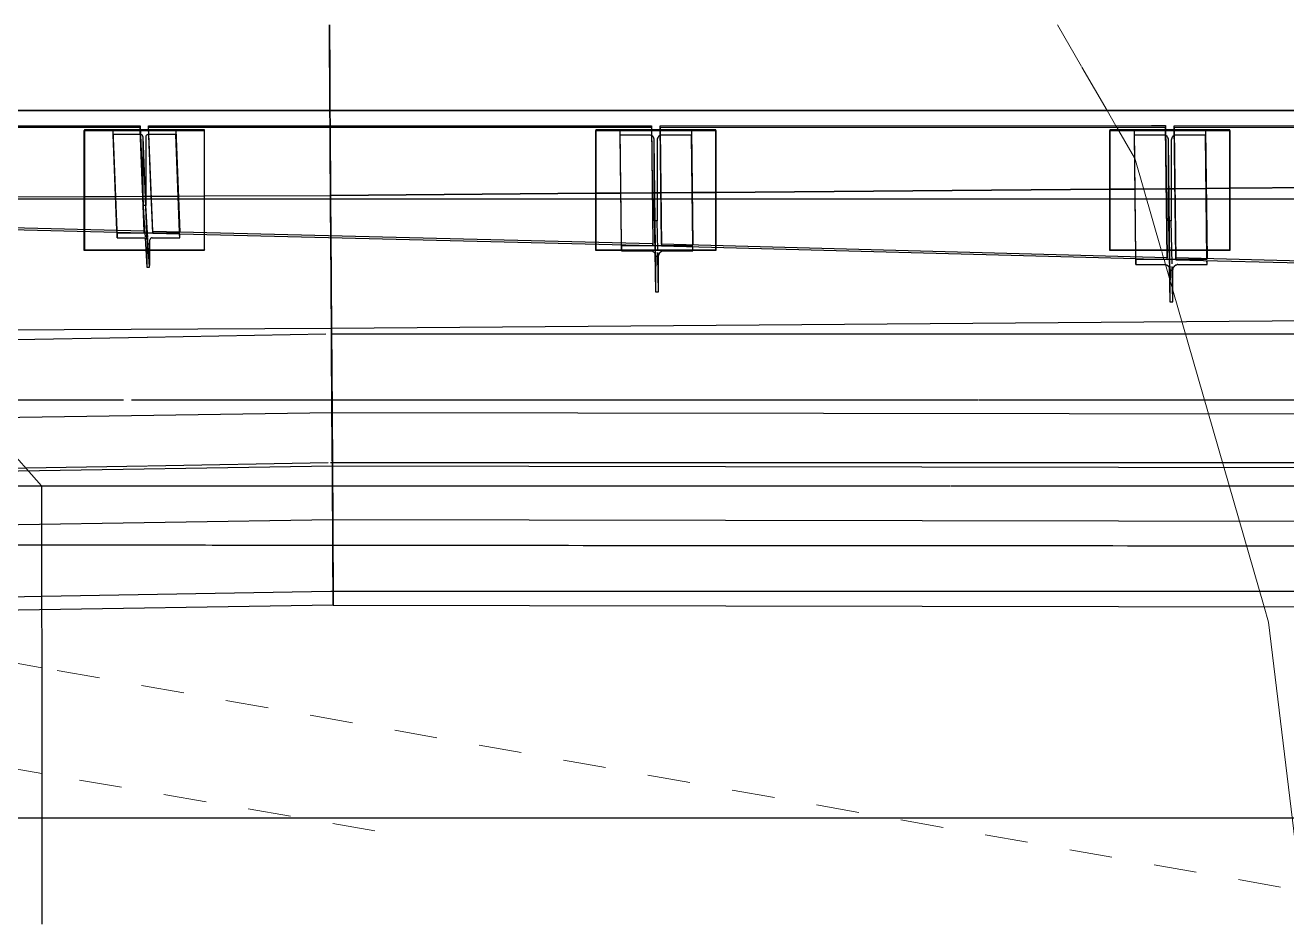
# Model space of a CAD drawing. Header units: metres. Extents: x -1147 to -802, y 5 to 567.
# Drawn here: x -1051.072 to -1048.127, y 542.354 to 544.453 of the extents above; entities that cross this region are included whole.
import ezdxf

# ---------------------------------------------------------------- set-up
doc = ezdxf.new("R2010")
doc.units = ezdxf.units.M
doc.linetypes.add('IMPORT-BDYS-Boundary _3_', pattern=[0.01, 0.009, -0.001])
doc.linetypes.add('IMPORT-FURN-Fence _3_', pattern=[0.005, 0.004167, -0.0008333])
doc.layers.add('A-GENM', color=7, linetype='Continuous', lineweight=35)

# ---------------------------------------------------------------- blocks, each defined once
blk = doc.blocks.new('T2DPAA-T2D-PWA-SU-M2D-000002_dwg-40815123-DRG-2873010 - GENERAL ARRANGEMENT PLAN')
at = {"color": 7, "linetype": 'IMPORT-FURN-Fence _3_', "lineweight": 18, "true_color": 0xf0f0f0}
blk.add_line((-174.5504, 1097.6328), (-174.6991, 1099.2792), dxfattribs=at)
at = {"color": 254, "linetype": 'IMPORT-FURN-Fence _3_', "lineweight": 18, "true_color": 0xeaeaea}
blk.add_line((-174.4794, 1096.8468), (-174.5504, 1097.6328), dxfattribs=at)
at = {"color": 7, "lineweight": 18, "true_color": 0xf0f0f0}
for p, q in [((-172.2533, 1095.7902), (-172.3326, 1095.7109)), ((-172.3341, 1095.7095), (-172.4168, 1095.6267))]:
    blk.add_line(p, q, dxfattribs=at)
at = {"color": 254, "lineweight": 18, "true_color": 0xeaeaea}
for p, q in [((-172.4168, 1095.6267), (-172.4458, 1095.5978)), ((-172.4554, 1095.5882), (-172.5074, 1095.5362)), ((-172.4458, 1095.5978), (-172.4538, 1095.5898)), ((-172.508, 1095.5356), (-172.6986, 1095.4212)), ((-172.7292, 1095.4029), (-172.7584, 1095.3853)), ((-172.7188, 1095.4091), (-172.7292, 1095.4029)), ((-172.7017, 1095.4193), (-172.7183, 1095.4094)), ((-172.7825, 1095.3709), (-173.4415, 1094.9755)), ((-172.762, 1095.3832), (-172.7812, 1095.3716)), ((-173.4415, 1094.9755), (-173.4739, 1094.9561)), ((-173.4739, 1094.9561), (-174.4398, 1094.5697))]:
    blk.add_line(p, q, dxfattribs=at)
blk = doc.blocks.new('T2DPAA-T2D-PWA-SU-M2D-000001_dwg-40815111-DRG-2873010 - GENERAL ARRANGEMENT PLAN')
at = {"color": 7, "linetype": 'IMPORT-BDYS-Boundary _3_', "lineweight": 18, "true_color": 0xf0f0f0}
blk.add_line((-96.1128, 1194.2753), (-96.1732, 1194.987), dxfattribs=at)
at = {"color": 254, "linetype": 'IMPORT-BDYS-Boundary _3_', "lineweight": 18, "true_color": 0xeaeaea}
blk.add_line((-95.78, 1190.3527), (-96.1128, 1194.2753), dxfattribs=at)
blk = doc.blocks.new('T2DPAA-T2D-PWA-SU-M2D-000100_Survey_rvt-1-DRG-2873010 - GENERAL ARRANGEMENT PLAN')
at = {"color": 254, "lineweight": 18, "true_color": 0xe1e1e1, "rotation": 75.11694444444437}
for name, p in [('T2DPAA-T2D-PWA-SU-M2D-000002_dwg-40815123-DRG-2873010 - GENERAL ARRANGEMENT PLAN', (-45.8213, 429.4778)), ('T2DPAA-T2D-PWA-SU-M2D-000001_dwg-40815111-DRG-2873010 - GENERAL ARRANGEMENT PLAN', (27.4325, 329.0961))]:
    blk.add_blockref(name, p, dxfattribs=at)
blk = doc.blocks.new('T2DPAA-T2D-C3S-RW-M2D-100010_dwg-40802999-DRG-2873010 - GENERAL ARRANGEMENT PLAN')
at = {"color": 254, "lineweight": 25, "true_color": 0xe1e1e1}
blk.add_line((44.338, -577.2206), (44.7565, -578.7953), dxfattribs=at)
at = {"color": 254, "lineweight": 25, "true_color": 0xd5d5d5}
for p, q in [((46.1061, -578.2516), (46.1729, -578.5028)), ((45.7867, -578.3366), (45.9034, -578.7452)), ((46.1729, -578.5028), (46.1776, -578.5207)), ((46.1776, -578.5207), (46.1965, -578.5917)), ((45.5356, -578.5496), (45.6134, -578.8223)), ((46.1965, -578.5917), (46.2127, -578.6527)), ((46.2127, -578.6529), (46.2138, -578.6571)), ((46.2142, -578.6585), (46.2178, -578.672)), ((45.2558, -578.6625), (45.441, -579.3112)), ((46.2178, -578.672), (46.234, -578.7328)), ((45.9035, -578.7457), (46.0179, -579.1465)), ((44.7565, -578.7953), (45.0061, -579.7346)), ((46.2495, -578.7913), (46.4842, -579.6743)), ((45.6138, -578.8238), (45.7295, -579.2288)), ((46.0213, -579.1589), (46.2923, -580.1786)), ((45.7309, -579.2341), (46.0024, -580.2556)), ((45.441, -579.3112), (45.5174, -579.5988)), ((45.5174, -579.5988), (45.7124, -580.3327)), ((46.4842, -579.6743), (46.4993, -579.7312)), ((45.0061, -579.7346), (45.752, -582.5414)), ((46.4993, -579.7312), (46.5181, -579.8018)), ((46.5181, -579.8018), (46.5193, -579.8063)), ((46.5196, -579.8074), (46.5232, -579.8211)), ((46.5232, -579.8211), (46.542, -579.8917)), ((46.542, -579.8917), (46.5561, -579.9449)), ((46.5561, -579.9449), (46.7924, -580.834)), ((46.2923, -580.1786), (46.8876, -582.4183)), ((46.0024, -580.2556), (46.5653, -582.3738)), ((45.7124, -580.3327), (46.2633, -582.4052)), ((46.7924, -580.834), (46.8075, -580.891)), ((46.8075, -580.891), (46.8263, -580.9616)), ((46.8263, -580.9616), (46.8275, -580.9661)), ((46.8278, -580.9673), (46.8314, -580.9809)), ((46.8314, -580.9809), (46.8502, -581.0514)), ((46.8502, -581.0514), (46.8643, -581.1046)), ((46.8643, -581.1046), (47.1006, -581.9937))]:
    blk.add_line(p, q, dxfattribs=at)
at = {"color": 254, "lineweight": 25, "true_color": 0xe1e1e1, "flags": 128}
for points in [[(45.0942, -577.0196), (45.3329, -577.8395), (45.5356, -578.5496)], [(44.8043, -577.0967), (45.0448, -577.9234), (45.2558, -578.6625)]]:
    blk.add_lwpolyline(points, dxfattribs=at)
at = {"color": 254, "lineweight": 25, "true_color": 0xd5d5d5, "flags": 128}
blk.add_lwpolyline([(46.234, -578.7328), (46.248, -578.7856), (46.2495, -578.7913)], dxfattribs=at)
blk = doc.blocks.new('T2DPAA-T2D-PWC-RW-M2D-100010_RoadDesign_rvt-1-DRG-2873010 - GENERAL ARRANGEMENT PLAN')
at = {"color": 254, "lineweight": 18, "true_color": 0xe3e3e3, "rotation": 75.11694444444437}
blk.add_blockref('T2DPAA-T2D-C3S-RW-M2D-100010_dwg-40802999-DRG-2873010 - GENERAL ARRANGEMENT PLAN', (-1722.337, 648.0105), dxfattribs=at)
blk = doc.blocks.new('PLATE ph - PLATE ph-V24-DRG-2873010 - GENERAL ARRANGEMENT PLAN')
at = {"layer": 'A-GENM', "color": 253, "lineweight": 25, "true_color": 0xa3a3a3}
for p, q in [((-1148.9703, 544.2084), (-1148.9704, 544.2069)), ((-1148.9704, 543.927), (-1148.9704, 544.2069)), ((-1148.8403, 544.2084), (-1148.9703, 544.2084)), ((-1148.9703, 544.2084), (-1148.9703, 543.9285)), ((-1148.9703, 544.2069), (-1148.9133, 544.2069)), ((-1148.9133, 544.2069), (-1148.8403, 544.2069)), ((-1148.8202, 544.2084), (-1148.8403, 544.2084)), ((-1148.8403, 544.2069), (-1148.8202, 544.2069)), ((-1148.6903, 544.2084), (-1148.8202, 544.2084)), ((-1148.8202, 544.2069), (-1148.7473, 544.2069)), ((-1148.7473, 544.2069), (-1148.6904, 544.2069)), ((-1148.6904, 544.2069), (-1148.6903, 544.2084)), ((-1148.6904, 544.2069), (-1148.6904, 543.9285)), ((-1148.6903, 543.9285), (-1148.6903, 544.2084)), ((-1148.9704, 543.927), (-1148.9703, 543.9285)), ((-1148.9099, 543.927), (-1148.9704, 543.927)), ((-1148.9703, 543.9285), (-1148.9099, 543.9285)), ((-1148.9099, 543.9285), (-1148.8369, 543.9285)), ((-1148.8369, 543.927), (-1148.9099, 543.927)), ((-1148.8369, 543.9285), (-1148.8337, 543.9285)), ((-1148.8324, 543.927), (-1148.8369, 543.927)), ((-1148.8306, 543.9285), (-1148.8169, 543.9285)), ((-1148.8168, 543.927), (-1148.8306, 543.927)), ((-1148.8169, 543.9285), (-1148.7439, 543.9285)), ((-1148.7439, 543.927), (-1148.8168, 543.927)), ((-1148.7439, 543.9285), (-1148.6903, 543.9285)), ((-1148.6904, 543.927), (-1148.7439, 543.927)), ((-1148.6903, 543.9285), (-1148.6904, 543.927))]:
    blk.add_line(p, q, dxfattribs=at)
blk = doc.blocks.new('SCR_NE_2 - SCR_NE_2-66993712-DRG-2873010 - GENERAL ARRANGEMENT PLAN')
at = {"layer": 'A-GENM', "color": 253, "lineweight": 25, "true_color": 0xa3a3a3}
for p, q in [((-1.09, 0.0039), (0.09, 0.004)), ((-1.0862, -0.3047), (-1.09, 0.0039)), ((-1.09, -0.0001), (-1.09, 0.0039)), ((0.09, 0), (-1.0899, -0.0001)), ((0.09, 0.004), (0.0936, -0.2893)), ((0.09, 0.004), (0.09, 0)), ((0.09, 0), (0.0941, -0.3335)), ((-1.09, -0.0001), (-1.0899, -0.0059)), ((-1.0899, -0.0059), (-1.0862, -0.3084)), ((0.0936, -0.2893), (0.0941, -0.3335)), ((-1.0862, -0.3087), (-1.0862, -0.3047)), ((-0.2047, -0.3262), (-1.0862, -0.3047)), ((-1.0862, -0.3087), (0.0211, -0.3357)), ((0.0941, -0.3335), (-0.2047, -0.3262)), ((0.0211, -0.3357), (0.0941, -0.3375)), ((0.0941, -0.3375), (0.0941, -0.3335)), ((0.0941, -0.3335), (0.0941, -0.3375))]:
    blk.add_line(p, q, dxfattribs=at)
blk = doc.blocks.new('SCR_NE_3 - SCR_NE_3-66993713-DRG-2873010 - GENERAL ARRANGEMENT PLAN')
at = {"layer": 'A-GENM', "color": 253, "lineweight": 25, "true_color": 0xa3a3a3}
for p, q in [((-1.09, 0.0039), (0.0575, 0.004)), ((-1.0867, -0.2724), (-1.09, 0.0039)), ((-1.09, -0.0001), (-1.09, 0.0039)), ((0.09, 0), (-1.0899, -0.0001)), ((0.0575, 0.004), (0.09, 0.004)), ((0.09, 0.004), (0.09, 0)), ((0.09, 0.004), (0.0938, -0.3041)), ((0.0937, -0.3041), (0.09, 0)), ((-1.09, -0.0001), (-1.0899, -0.0059)), ((-1.0899, -0.0059), (-1.0867, -0.2761)), ((0.0938, -0.3041), (-1.0867, -0.2724)), ((-1.0867, -0.2724), (-1.0867, -0.2764)), ((-1.0867, -0.2764), (0.0207, -0.3061)), ((0.0207, -0.3061), (0.0575, -0.3071)), ((0.0575, -0.3071), (0.0938, -0.3081)), ((0.0938, -0.3081), (0.0937, -0.3041)), ((0.0938, -0.3081), (0.0938, -0.3041))]:
    blk.add_line(p, q, dxfattribs=at)
blk = doc.blocks.new('SCR_NE_4 - SCR_NE_4-66993714-DRG-2873010 - GENERAL ARRANGEMENT PLAN')
at = {"layer": 'A-GENM', "color": 253, "lineweight": 25, "true_color": 0xa3a3a3}
for p, q in [((-1.0838, 0.0043), (0.09, 0.004)), ((-1.0739, -0.2427), (-1.0838, 0.0043)), ((-1.0838, 0.0003), (-1.0838, 0.0043)), ((-1.0775, -0.1567), (-1.0838, 0.0003)), ((0.09, 0), (-1.0836, 0.0003)), ((0.09, 0.004), (0.09, 0)), ((0.09, 0.004), (0.0933, -0.2718)), ((0.09, 0), (0.0933, -0.2718)), ((-1.0739, -0.2464), (-1.0775, -0.1567)), ((0.0933, -0.2718), (-1.0739, -0.2427)), ((-1.0739, -0.2427), (-1.0739, -0.2467)), ((-1.0739, -0.2467), (0.0933, -0.2758)), ((0.0933, -0.2758), (0.0933, -0.2718)), ((0.0933, -0.2718), (0.0933, -0.2758))]:
    blk.add_line(p, q, dxfattribs=at)
blk = doc.blocks.new('SCR_NE_5 - SCR_NE_5-66993715-DRG-2873010 - GENERAL ARRANGEMENT PLAN')
at = {"layer": 'A-GENM', "color": 253, "lineweight": 25, "true_color": 0xa3a3a3}
for p, q in [((-1.09, 0.0038), (0.09, 0.0039)), ((-1.09, 0.0038), (-1.0814, -0.2109)), ((-1.09, -0.0002), (-1.09, 0.0038)), ((0.09, 0.0039), (0.0999, -0.2425)), ((0.09, 0), (0.09, 0.0039)), ((-1.0858, -0.1043), (-1.09, -0.0002)), ((0.09, 0), (-1.0899, -0.0002)), ((0.0903, -0.0059), (0.09, 0)), ((0.0997, -0.2425), (0.0903, -0.0059)), ((-1.0814, -0.2146), (-1.0858, -0.1043)), ((0.0999, -0.2425), (-1.0814, -0.2109)), ((-1.0814, -0.2109), (-1.0814, -0.2148)), ((-1.0814, -0.2148), (0.0368, -0.2447)), ((0.0368, -0.2447), (0.0999, -0.2464)), ((0.0999, -0.2464), (0.0997, -0.2425)), ((0.0999, -0.2425), (0.0999, -0.2464))]:
    blk.add_line(p, q, dxfattribs=at)
blk = doc.blocks.new('PLATE ph - PLATE ph-V25-DRG-2873010 - GENERAL ARRANGEMENT PLAN')
at = {"layer": 'A-GENM', "color": 253, "lineweight": 25, "true_color": 0xa3a3a3}
for p, q in [((-1150.1703, 544.2084), (-1150.1704, 544.2069)), ((-1150.1704, 543.9457), (-1150.1704, 544.2069)), ((-1150.0403, 544.2084), (-1150.1703, 544.2084)), ((-1150.1703, 544.2084), (-1150.1703, 543.9457)), ((-1150.1703, 544.2069), (-1150.1133, 544.2069)), ((-1150.1133, 544.2069), (-1150.0403, 544.2069)), ((-1150.0203, 544.2084), (-1150.0403, 544.2084)), ((-1150.0403, 544.2069), (-1150.0202, 544.2069)), ((-1149.8903, 544.2084), (-1150.0203, 544.2084)), ((-1150.0202, 544.2069), (-1149.9473, 544.2069)), ((-1149.9473, 544.2069), (-1149.8904, 544.2069)), ((-1149.8904, 544.2069), (-1149.8903, 544.2084)), ((-1149.8904, 544.2069), (-1149.8904, 543.9345)), ((-1149.8903, 543.9345), (-1149.8903, 544.2084)), ((-1150.1704, 543.9417), (-1150.1704, 543.9457)), ((-1150.1703, 543.9457), (-1150.1703, 543.9417)), ((-1150.1704, 543.927), (-1150.1704, 543.9417)), ((-1150.1704, 543.927), (-1150.1703, 543.9285)), ((-1150.1101, 543.927), (-1150.1704, 543.927)), ((-1150.1703, 543.9417), (-1150.1703, 543.9285)), ((-1150.1703, 543.9285), (-1150.1101, 543.9285)), ((-1150.1101, 543.9285), (-1150.0337, 543.9285)), ((-1150.0324, 543.927), (-1150.1101, 543.927)), ((-1150.0101, 543.927), (-1150.0306, 543.927)), ((-1150.0292, 543.9285), (-1150.0013, 543.9285)), ((-1149.9441, 543.927), (-1150.0097, 543.927)), ((-1150.0009, 543.9285), (-1149.9441, 543.9285)), ((-1149.9441, 543.9285), (-1149.8903, 543.9285)), ((-1149.8904, 543.927), (-1149.9441, 543.927)), ((-1149.8904, 543.9345), (-1149.8904, 543.9285)), ((-1149.8903, 543.9285), (-1149.8904, 543.927)), ((-1149.8903, 543.9285), (-1149.8903, 543.9345))]:
    blk.add_line(p, q, dxfattribs=at)
blk = doc.blocks.new('PLATE ph - PLATE ph-V26-DRG-2873010 - GENERAL ARRANGEMENT PLAN')
at = {"layer": 'A-GENM', "color": 253, "lineweight": 25, "true_color": 0xa3a3a3}
for p, q in [((-1151.3639, 544.2084), (-1151.3642, 544.2069)), ((-1151.3642, 543.9755), (-1151.3642, 544.2069)), ((-1151.2337, 544.2084), (-1151.3639, 544.2084)), ((-1151.3639, 544.2084), (-1151.3639, 543.9755)), ((-1151.3639, 544.2069), (-1151.2968, 544.2069)), ((-1151.2968, 544.2069), (-1151.2336, 544.2069)), ((-1151.2138, 544.2084), (-1151.2337, 544.2084)), ((-1151.2336, 544.2069), (-1151.2137, 544.2069)), ((-1151.0839, 544.2084), (-1151.2138, 544.2084)), ((-1151.2137, 544.2069), (-1151.1508, 544.2069)), ((-1151.1508, 544.2069), (-1151.0842, 544.2069)), ((-1151.0842, 544.2069), (-1151.0839, 544.2084)), ((-1151.0842, 544.2069), (-1151.0842, 543.9643)), ((-1151.0839, 543.9643), (-1151.0839, 544.2084)), ((-1151.3642, 543.9716), (-1151.3642, 543.9755)), ((-1151.3639, 543.9755), (-1151.3639, 543.9716)), ((-1151.3642, 543.927), (-1151.3642, 543.9716)), ((-1151.3639, 543.9716), (-1151.3639, 543.9285)), ((-1151.0842, 543.9643), (-1151.0842, 543.9285)), ((-1151.0839, 543.9285), (-1151.0839, 543.9643)), ((-1151.3642, 543.927), (-1151.3639, 543.9285)), ((-1151.2205, 543.927), (-1151.3642, 543.927)), ((-1151.3639, 543.9285), (-1151.2206, 543.9285)), ((-1151.2158, 543.9285), (-1151.2113, 543.9285)), ((-1151.2113, 543.927), (-1151.2156, 543.927)), ((-1151.2113, 543.9285), (-1151.0839, 543.9285)), ((-1151.0842, 543.927), (-1151.2113, 543.927)), ((-1151.0839, 543.9285), (-1151.0842, 543.927))]:
    blk.add_line(p, q, dxfattribs=at)
blk = doc.blocks.new('POST_2060_1B_310UB - 1B-68560611-DRG-2873010 - GENERAL ARRANGEMENT PLAN')
at = {"layer": 'A-GENM', "color": 253, "lineweight": 25, "true_color": 0xa3a3a3}
for p, q in [((-1148.9133, 544.1964), (-1148.9133, 544.2084)), ((-1148.9133, 544.2084), (-1148.8403, 544.2084)), ((-1148.9097, 543.9121), (-1148.9133, 544.2084)), ((-1148.9099, 543.9121), (-1148.9133, 544.1964)), ((-1148.8451, 544.1964), (-1148.9132, 544.1964)), ((-1148.8428, 544.1962), (-1148.8451, 544.1964)), ((-1148.8407, 544.1955), (-1148.8428, 544.1962)), ((-1148.8403, 544.2084), (-1148.8202, 544.2084)), ((-1148.837, 544.193), (-1148.8401, 544.1951)), ((-1148.8302, 543.8999), (-1148.8337, 544.185)), ((-1148.8337, 543.9965), (-1148.8337, 544.1848)), ((-1148.827, 544.1848), (-1148.827, 543.9965)), ((-1148.8201, 544.1954), (-1148.8237, 544.193)), ((-1148.8202, 544.2084), (-1148.7473, 544.2084)), ((-1148.8178, 544.1962), (-1148.82, 544.1955)), ((-1148.8156, 544.1964), (-1148.8178, 544.1962)), ((-1148.7473, 544.1964), (-1148.8156, 544.1964)), ((-1148.7473, 544.2084), (-1148.7473, 544.1964)), ((-1148.7473, 544.2084), (-1148.7437, 543.9078)), ((-1148.7438, 543.9078), (-1148.7473, 544.1964)), ((-1148.8337, 543.9965), (-1148.8319, 543.8965)), ((-1148.827, 543.9965), (-1148.832, 543.9965)), ((-1148.8252, 543.8957), (-1148.827, 543.9965)), ((-1148.9098, 543.9081), (-1148.9099, 543.9121)), ((-1148.9097, 543.8942), (-1148.9098, 543.9081)), ((-1148.9097, 543.9081), (-1148.9097, 543.9121)), ((-1148.8166, 543.9059), (-1148.9097, 543.9059)), ((-1148.9097, 543.9059), (-1148.9097, 543.8942)), ((-1148.9097, 543.8942), (-1148.8414, 543.8942)), ((-1148.8414, 543.8942), (-1148.8392, 543.894)), ((-1148.8392, 543.894), (-1148.8371, 543.8934)), ((-1148.8371, 543.8934), (-1148.8334, 543.8909)), ((-1148.8318, 543.8912), (-1148.8302, 543.8072)), ((-1148.83, 543.8831), (-1148.8302, 543.8999)), ((-1148.8249, 543.8812), (-1148.825, 543.8897)), ((-1148.82, 543.8909), (-1148.8163, 543.8934)), ((-1148.7437, 543.9059), (-1148.8166, 543.9059)), ((-1148.8163, 543.8934), (-1148.8142, 543.894)), ((-1148.8142, 543.894), (-1148.8131, 543.8942)), ((-1148.8119, 543.8942), (-1148.7437, 543.8942)), ((-1148.7437, 543.8942), (-1148.7438, 543.9039)), ((-1148.7437, 543.8942), (-1148.7437, 543.9039)), ((-1148.83, 543.8812), (-1148.8302, 543.833)), ((-1148.83, 543.883), (-1148.83, 543.8812)), ((-1148.83, 543.8812), (-1148.8233, 543.8812)), ((-1148.8235, 543.8072), (-1148.8249, 543.8812)), ((-1148.8235, 543.833), (-1148.8233, 543.8812)), ((-1148.8233, 543.8812), (-1148.8233, 543.883)), ((-1148.8302, 543.833), (-1148.8302, 543.8072)), ((-1148.8235, 543.8072), (-1148.8235, 543.833)), ((-1148.8302, 543.8072), (-1148.8235, 543.8072))]:
    blk.add_line(p, q, dxfattribs=at)
for centre, start_param, end_param in [((-1148.8414, 543.883), 6.271174, 7.056595), ((-1148.8119, 543.883), 2.344183, 3.129604), ((-1148.8119, 543.883), 1.608839, 1.658881), ((-1148.8119, 543.883), 1.558796, 1.608839)]:
    blk.add_ellipse(centre, major_axis=(0.0114, 0.0001), ratio=0.989161, start_param=start_param, end_param=end_param, dxfattribs=at)
for points in [[(-1148.8337, 544.1848), (-1148.8337, 544.1864), (-1148.8343, 544.1893), (-1148.8359, 544.1919), (-1148.837, 544.193)], [(-1148.8237, 544.193), (-1148.8247, 544.1919), (-1148.8264, 544.1893), (-1148.827, 544.1864), (-1148.827, 544.1848)]]:
    blk.add_open_spline(points, degree=3, dxfattribs=at)
blk = doc.blocks.new('POST_1840_1B_310UB - 1B-68560612-DRG-2873010 - GENERAL ARRANGEMENT PLAN')
at = {"layer": 'A-GENM', "color": 253, "lineweight": 25, "true_color": 0xa3a3a3}
for p, q in [((-1150.1133, 544.1964), (-1150.1133, 544.2084)), ((-1150.1133, 544.2084), (-1150.0403, 544.2084)), ((-1150.1101, 543.9442), (-1150.1133, 544.2084)), ((-1150.1103, 543.9442), (-1150.1133, 544.1964)), ((-1150.0451, 544.1964), (-1150.1132, 544.1964)), ((-1150.0428, 544.1962), (-1150.0451, 544.1964)), ((-1150.0407, 544.1955), (-1150.0428, 544.1962)), ((-1150.0403, 544.2084), (-1150.0203, 544.2084)), ((-1150.037, 544.193), (-1150.0401, 544.1951)), ((-1150.0306, 543.9322), (-1150.0337, 544.185)), ((-1150.0337, 543.9965), (-1150.0337, 544.1848)), ((-1150.027, 544.1848), (-1150.027, 543.9965)), ((-1150.0201, 544.1954), (-1150.0237, 544.193)), ((-1150.0203, 544.2084), (-1149.9473, 544.2084)), ((-1150.0178, 544.1962), (-1150.02, 544.1955)), ((-1150.0156, 544.1964), (-1150.0178, 544.1962)), ((-1149.9473, 544.1964), (-1150.0156, 544.1964)), ((-1149.9473, 544.2084), (-1149.9473, 544.1964)), ((-1149.9473, 544.2084), (-1149.9441, 543.9399)), ((-1149.9442, 543.9399), (-1149.9473, 544.1964)), ((-1150.0337, 543.9965), (-1150.0324, 543.9265)), ((-1150.027, 543.9965), (-1150.0321, 543.9965)), ((-1150.0257, 543.9281), (-1150.027, 543.9965)), ((-1150.1102, 543.9403), (-1150.1103, 543.9442)), ((-1150.1101, 543.9265), (-1150.1102, 543.9403)), ((-1150.1101, 543.9402), (-1150.1101, 543.9442)), ((-1150.0171, 543.9382), (-1150.1101, 543.9382)), ((-1150.1101, 543.9382), (-1150.1101, 543.9265)), ((-1150.1101, 543.9265), (-1150.0418, 543.9265)), ((-1150.0418, 543.9265), (-1150.0396, 543.9263)), ((-1150.0396, 543.9263), (-1150.0374, 543.9257)), ((-1150.0374, 543.9257), (-1150.0337, 543.9232)), ((-1150.0324, 543.9234), (-1150.0307, 543.8303)), ((-1150.0304, 543.9154), (-1150.0306, 543.9322)), ((-1150.0304, 543.9153), (-1150.0304, 543.9135)), ((-1150.0255, 543.9135), (-1150.0256, 543.9221)), ((-1150.0237, 543.9135), (-1150.0237, 543.9153)), ((-1150.0204, 543.9232), (-1150.0167, 543.9257)), ((-1149.9441, 543.9382), (-1150.0171, 543.9382)), ((-1150.0167, 543.9257), (-1150.0146, 543.9263)), ((-1150.0146, 543.9263), (-1150.0134, 543.9265)), ((-1150.0123, 543.9265), (-1149.9441, 543.9265)), ((-1149.9441, 543.9265), (-1149.9442, 543.936)), ((-1149.9441, 543.9265), (-1149.9441, 543.936)), ((-1150.0304, 543.9135), (-1150.0306, 543.8653)), ((-1150.0304, 543.9135), (-1150.0237, 543.9135)), ((-1150.024, 543.8303), (-1150.0255, 543.9135)), ((-1150.0239, 543.8653), (-1150.0237, 543.9135)), ((-1150.0306, 543.8653), (-1150.0307, 543.8303)), ((-1150.024, 543.8303), (-1150.0239, 543.8653)), ((-1150.0307, 543.8303), (-1150.024, 543.8303))]:
    blk.add_line(p, q, dxfattribs=at)
for centre, start_param, end_param in [((-1150.0418, 543.9153), 6.271174, 7.056595), ((-1150.0123, 543.9153), 2.344183, 3.129604), ((-1150.0123, 543.9153), 1.608839, 1.658881), ((-1150.0123, 543.9153), 1.558796, 1.608839)]:
    blk.add_ellipse(centre, major_axis=(0.0114, 0.0001), ratio=0.989161, start_param=start_param, end_param=end_param, dxfattribs=at)
for points in [[(-1150.0337, 544.1848), (-1150.0337, 544.1864), (-1150.0343, 544.1893), (-1150.0359, 544.1919), (-1150.037, 544.193)], [(-1150.0237, 544.193), (-1150.0247, 544.1919), (-1150.0264, 544.1893), (-1150.027, 544.1864), (-1150.027, 544.1848)]]:
    blk.add_open_spline(points, degree=3, dxfattribs=at)
blk = doc.blocks.new('POST_1640_1A_250UB - 1A-68560613-DRG-2873010 - GENERAL ARRANGEMENT PLAN')
at = {"layer": 'A-GENM', "color": 253, "lineweight": 25, "true_color": 0xa3a3a3}
for p, q in [((-1151.2969, 544.1973), (-1151.2969, 544.2084)), ((-1151.2969, 544.2084), (-1151.2337, 544.2084)), ((-1151.2875, 543.9735), (-1151.2969, 544.2084)), ((-1151.288, 543.9735), (-1151.2969, 544.1973)), ((-1151.2333, 544.1973), (-1151.2965, 544.1973)), ((-1151.2337, 544.2084), (-1151.2138, 544.2084)), ((-1151.2302, 544.1969), (-1151.2321, 544.1973)), ((-1151.2286, 544.1958), (-1151.2302, 544.1969)), ((-1151.2181, 543.9676), (-1151.2271, 544.1924)), ((-1151.2271, 544.0423), (-1151.2271, 544.1922)), ((-1151.2207, 544.1922), (-1151.2207, 544.0324)), ((-1151.2176, 544.1969), (-1151.2193, 544.1958)), ((-1151.2167, 544.1972), (-1151.2176, 544.1969)), ((-1151.2157, 544.1973), (-1151.2167, 544.1972)), ((-1151.2133, 544.1973), (-1151.2157, 544.1973)), ((-1151.2138, 544.2084), (-1151.1509, 544.2084)), ((-1151.1509, 544.1973), (-1151.2133, 544.1973)), ((-1151.1509, 544.2084), (-1151.1509, 544.1973)), ((-1151.1509, 544.2084), (-1151.1414, 543.9697)), ((-1151.1418, 543.9697), (-1151.1509, 544.1973)), ((-1151.2271, 544.0324), (-1151.2271, 544.0423)), ((-1151.2271, 544.0324), (-1151.226, 544.0154)), ((-1151.2224, 544.0324), (-1151.2267, 544.0324)), ((-1151.226, 544.0154), (-1151.223, 543.9676)), ((-1151.2166, 543.9676), (-1151.2207, 544.0324)), ((-1151.2878, 543.9695), (-1151.288, 543.9735)), ((-1151.2873, 543.9568), (-1151.2878, 543.9695)), ((-1151.2874, 543.9695), (-1151.2875, 543.9735)), ((-1151.2043, 543.9676), (-1151.2873, 543.9676)), ((-1151.2873, 543.9676), (-1151.2873, 543.9568)), ((-1151.2873, 543.9568), (-1151.2225, 543.9568)), ((-1151.223, 543.9676), (-1151.2225, 543.9589)), ((-1151.2225, 543.9568), (-1151.2206, 543.9564)), ((-1151.2224, 543.9568), (-1151.2181, 543.8885)), ((-1151.2206, 543.9564), (-1151.219, 543.9553)), ((-1151.218, 543.9633), (-1151.2181, 543.9676)), ((-1151.2175, 543.952), (-1151.218, 543.9633)), ((-1151.2175, 543.9518), (-1151.2175, 543.9428)), ((-1151.216, 543.9581), (-1151.2166, 543.9676)), ((-1151.2156, 543.9518), (-1151.216, 543.9568)), ((-1151.2117, 543.8885), (-1151.2156, 543.9518)), ((-1151.2111, 543.9428), (-1151.2111, 543.9518)), ((-1151.2097, 543.9553), (-1151.208, 543.9564)), ((-1151.208, 543.9564), (-1151.2071, 543.9567)), ((-1151.2061, 543.9568), (-1151.1413, 543.9568)), ((-1151.1413, 543.9676), (-1151.2043, 543.9676)), ((-1151.1413, 543.9568), (-1151.1417, 543.9658)), ((-1151.1413, 543.9568), (-1151.1413, 543.9657)), ((-1151.2175, 543.9428), (-1151.218, 543.8946)), ((-1151.2175, 543.9428), (-1151.2111, 543.9428)), ((-1151.2116, 543.8946), (-1151.2111, 543.9428)), ((-1151.218, 543.8946), (-1151.2181, 543.8885)), ((-1151.2181, 543.8885), (-1151.2117, 543.8885)), ((-1151.2117, 543.8885), (-1151.2116, 543.8946))]:
    blk.add_line(p, q, dxfattribs=at)
for centre, start_param, end_param in [((-1151.2225, 543.9518), 6.243056, 7.028477), ((-1151.2061, 543.9518), 2.316065, 3.101487), ((-1151.2061, 543.9518), 1.630764, 1.730849), ((-1151.2061, 543.9518), 1.530679, 1.630764)]:
    blk.add_ellipse(centre, major_axis=(0.005, 0.0002), ratio=0.989145, start_param=start_param, end_param=end_param, dxfattribs=at)
for points in [[(-1151.2271, 544.1922), (-1151.2271, 544.1929), (-1151.2274, 544.1942), (-1151.2281, 544.1953), (-1151.2286, 544.1958)], [(-1151.2193, 544.1958), (-1151.2197, 544.1953), (-1151.2204, 544.1942), (-1151.2207, 544.1929), (-1151.2207, 544.1922)]]:
    blk.add_open_spline(points, degree=3, dxfattribs=at)
blk = doc.blocks.new('Top of Pavement - RL A - Top of Pavement - RL A-68818558-DRG-2873010 - GENERAL ARRANGEMENT PLAN')
at = {"layer": 'A-GENM', "color": 9, "lineweight": 25, "true_color": 0xbebebe}
for points, knots in [([(129.6411, 52.2662), (129.6226, 52.336), (129.5681, 52.5412), (129.5135, 52.7464), (129.4775, 52.8819)], [-0.313626017, -0.313626017, -0.313626017, -0.313626017, -0.312138728, -0.309248555, -0.309248555, -0.309248555, -0.309248555]), ([(129.8016, 51.6625), (129.7656, 51.798), (129.7137, 51.9931), (129.6618, 52.1883), (129.646, 52.2479)], [-0.317919075, -0.317919075, -0.317919075, -0.317919075, -0.315028902, -0.313756381, -0.313756381, -0.313756381, -0.313756381]), ([(130.1536, 50.3378), (130.1443, 50.3729), (130.099, 50.5435), (130.0176, 50.8496), (129.9096, 51.256), (129.8376, 51.527), (129.8016, 51.6625)], [-0.327338164, -0.327338164, -0.327338164, -0.327338164, -0.326589595, -0.323699422, -0.320809249, -0.317919075, -0.317919075, -0.317919075, -0.317919075]), ([(129.8236, 50.8013), (129.8596, 50.6659), (129.8996, 50.5154), (129.9396, 50.3649), (129.9436, 50.3499)], [0.323699422, 0.323699422, 0.323699422, 0.323699422, 0.326589595, 0.326909818, 0.326909818, 0.326909818, 0.326909818]), ([(130.3417, 49.6302), (130.3057, 49.7656), (130.2443, 49.9966), (130.1829, 50.2275), (130.1576, 50.3229)], [-0.332369942, -0.332369942, -0.332369942, -0.332369942, -0.329479769, -0.327444289, -0.327444289, -0.327444289, -0.327444289])]:
    blk.add_open_spline(points, degree=3, knots=knots, dxfattribs=at)
for points in [[(129.2836, 52.8335), (129.3196, 52.698), (129.3916, 52.4271), (129.4996, 52.0207), (129.6076, 51.6142), (129.7156, 51.2078), (129.7876, 50.9368), (129.8236, 50.8013)], [(129.9439, 50.3488), (129.9758, 50.2287), (130.0077, 50.1086), (130.0397, 49.9884)], [(130.1567, 50.326), (130.1558, 50.3294), (130.1549, 50.3328), (130.154, 50.3362)], [(130.0397, 49.9884), (130.0757, 49.853), (130.1117, 49.7175), (130.1477, 49.582)]]:
    blk.add_open_spline(points, degree=3, dxfattribs=at)
at = {"layer": 'A-GENM', "color": 253, "lineweight": 25, "true_color": 0xa3a3a3}
blk.add_open_spline([(130.1576, 50.3229), (130.1573, 50.3239), (130.157, 50.325), (130.1567, 50.326)], degree=3, dxfattribs=at)
blk = doc.blocks.new('T2DPAA-T2D-C3S-RS-M3D-100334_rvt-1-DRG-2873010 - GENERAL ARRANGEMENT PLAN')
at = {"layer": 'A-GENM', "color": 9, "lineweight": 25, "true_color": 0xbebebe}
for p, q in [((-1150.7908, 544.2536), (-1150.7922, 544.4536)), ((-1150.7922, 544.4536), (-1150.7908, 544.2536)), ((-1150.7908, 544.2536), (-1150.7906, 544.2182)), ((-1150.7906, 544.2182), (-1150.7908, 544.2536)), ((-1150.7906, 544.2182), (-1150.7904, 544.1837)), ((-1150.7904, 544.1837), (-1150.7893, 544.0263)), ((-1150.7893, 544.0263), (-1150.7888, 543.957)), ((-1150.7888, 543.957), (-1150.7882, 543.869)), ((-1151.4994, 543.4181), (-1151.4637, 543.3781)), ((-1151.4637, 543.3781), (-1151.4637, 543.089))]:
    blk.add_line(p, q, dxfattribs=at)
at = {"layer": 'A-GENM', "color": 254, "lineweight": 25, "true_color": 0xd1d1d1}
for p, q in [((-1150.7922, 544.4514), (-1150.7914, 544.341)), ((-1150.7914, 544.341), (-1150.7922, 544.4514)), ((-1150.7914, 544.341), (-1150.7908, 544.2536)), ((-1150.7908, 544.2536), (-1150.7914, 544.341))]:
    blk.add_line(p, q, dxfattribs=at)
at = {"layer": 'A-GENM', "color": 253, "lineweight": 25, "true_color": 0xa3a3a3}
for p, q in [((-1150.7906, 544.2182), (-1150.7908, 544.2536)), ((-1150.7908, 544.2536), (-1150.7906, 544.2182)), ((-1150.7895, 544.0557), (-1150.7906, 544.2182)), ((-1150.7906, 544.2182), (-1150.7895, 544.0557)), ((-1149.8903, 544.0627), (-1149.9456, 544.0623)), ((-1149.9456, 544.0623), (-1149.8903, 544.0627)), ((-1148.9703, 544.0699), (-1149.8903, 544.0627)), ((-1149.8903, 544.0627), (-1148.9703, 544.0699)), ((-1148.9117, 544.0704), (-1148.9703, 544.0699)), ((-1148.9703, 544.0699), (-1148.9117, 544.0704)), ((-1148.8386, 544.071), (-1148.9117, 544.0704)), ((-1148.9117, 544.0704), (-1148.8386, 544.071)), ((-1148.8337, 544.071), (-1148.8386, 544.071)), ((-1148.8386, 544.071), (-1148.8337, 544.071)), ((-1148.8186, 544.0711), (-1148.8326, 544.071)), ((-1148.8326, 544.071), (-1148.8186, 544.0711)), ((-1148.7457, 544.0717), (-1148.8186, 544.0711)), ((-1148.8186, 544.0711), (-1148.7457, 544.0717)), ((-1148.6903, 544.0721), (-1148.7457, 544.0717)), ((-1148.7457, 544.0717), (-1148.6903, 544.0721)), ((-1147.7703, 544.0793), (-1148.6903, 544.0721)), ((-1148.6903, 544.0721), (-1147.7703, 544.0793)), ((-1152.2839, 544.0487), (-1151.3639, 544.053)), ((-1152.2839, 544.0487), (-1151.3639, 544.053)), ((-1151.3639, 544.053), (-1151.2907, 544.0534)), ((-1151.3639, 544.053), (-1151.2907, 544.0534)), ((-1151.2907, 544.0534), (-1151.2276, 544.0537)), ((-1151.2907, 544.0534), (-1151.2276, 544.0537)), ((-1151.2271, 544.0537), (-1151.223, 544.0537)), ((-1151.2271, 544.0537), (-1151.223, 544.0537)), ((-1151.2216, 544.0537), (-1151.2076, 544.0537)), ((-1151.2216, 544.0537), (-1151.2076, 544.0537)), ((-1151.2076, 544.0537), (-1151.1448, 544.054)), ((-1151.2076, 544.0537), (-1151.1448, 544.054)), ((-1151.1448, 544.054), (-1151.0839, 544.0543)), ((-1151.1448, 544.054), (-1151.0839, 544.0543)), ((-1151.0839, 544.0543), (-1150.7895, 544.0557)), ((-1151.0839, 544.0543), (-1150.7895, 544.0557)), ((-1150.1703, 544.0605), (-1150.7895, 544.0557)), ((-1150.7895, 544.0557), (-1150.1703, 544.0605)), ((-1150.7888, 543.957), (-1150.7895, 544.0557)), ((-1150.7895, 544.0557), (-1150.7888, 543.957)), ((-1150.1115, 544.061), (-1150.1703, 544.0605)), ((-1150.1703, 544.0605), (-1150.1115, 544.061)), ((-1150.0385, 544.0616), (-1150.1115, 544.061)), ((-1150.1115, 544.061), (-1150.0385, 544.0616)), ((-1150.0337, 544.0616), (-1150.0385, 544.0616)), ((-1150.0385, 544.0616), (-1150.0337, 544.0616)), ((-1150.0185, 544.0617), (-1150.0326, 544.0616)), ((-1150.0326, 544.0616), (-1150.0185, 544.0617)), ((-1149.9456, 544.0623), (-1150.0185, 544.0617)), ((-1150.0185, 544.0617), (-1149.9456, 544.0623)), ((-1150.7874, 543.7458), (-1150.7888, 543.957)), ((-1150.7888, 543.957), (-1150.7874, 543.7458)), ((-1150.7874, 543.7458), (-1146.4302, 543.7799)), ((-1150.7874, 543.7458), (-1146.4302, 543.7799)), ((-1153.041, 543.7353), (-1150.7874, 543.7458)), ((-1153.041, 543.7353), (-1150.7874, 543.7458)), ((-1150.786, 543.5495), (-1150.7874, 543.7458)), ((-1150.7874, 543.7458), (-1150.786, 543.5495)), ((-1153.0395, 543.5147), (-1150.786, 543.5495)), ((-1150.786, 543.5495), (-1145.8393, 543.5416)), ((-1150.7852, 543.4245), (-1150.786, 543.5495)), ((-1150.786, 543.5495), (-1150.7852, 543.4245)), ((-1153.0386, 543.3897), (-1150.7852, 543.4245)), ((-1150.7852, 543.4245), (-1145.8385, 543.4166)), ((-1150.7843, 543.2995), (-1150.7852, 543.4245)), ((-1150.7852, 543.4245), (-1150.7843, 543.2995)), ((-1153.0378, 543.2647), (-1150.7843, 543.2995)), ((-1150.7843, 543.2995), (-1145.8376, 543.2916)), ((-1150.783, 543.0995), (-1150.7843, 543.2995)), ((-1150.7843, 543.2995), (-1150.783, 543.0995)), ((-1150.7839, 543.2396), (-1150.7838, 543.2298)), ((-1150.7838, 543.2298), (-1150.7839, 543.2396)), ((-1150.7838, 543.2298), (-1150.783, 543.0995)), ((-1150.783, 543.0995), (-1150.7838, 543.2298)), ((-1150.783, 543.0995), (-1153.0364, 543.0647)), ((-1150.783, 543.0995), (-1145.8363, 543.0916))]:
    blk.add_line(p, q, dxfattribs=at)
at = {"layer": 'A-GENM', "color": 9, "lineweight": 25, "true_color": 0xbebebe, "flags": 128}
for points in [[(-1150.7888, 543.957), (-1150.7893, 544.0263), (-1150.7904, 544.1837), (-1150.7906, 544.2182)], [(-1150.7861, 543.5543), (-1150.7871, 543.7117), (-1150.7882, 543.869), (-1150.7888, 543.957)], [(-1150.7882, 543.869), (-1150.7871, 543.7117), (-1150.7861, 543.5543), (-1150.785, 543.397), (-1150.7839, 543.2396)], [(-1150.7839, 543.2396), (-1150.785, 543.397), (-1150.7861, 543.5543)], [(-1151.5708, 543.498), (-1151.5351, 543.458), (-1151.4994, 543.4181)], [(-1151.4637, 543.089), (-1151.4636, 543.0034), (-1151.4636, 542.6287), (-1151.4635, 542.3553)]]:
    blk.add_lwpolyline(points, dxfattribs=at)
at = {"layer": 'A-GENM', "color": 253, "lineweight": 25, "true_color": 0xa3a3a3}
blk.add_open_spline([(-1153.0929, 544.2536), (-1152.9297, 544.2536), (-1152.0154, 544.2536), (-1150.3499, 544.2536), (-1148.0965, 544.2536), (-1146.5942, 544.2536), (-1145.8431, 544.2536)], degree=3, knots=[0.7855123, 0.7855123, 0.7855123, 0.7855123, 0.8, 0.8666667, 0.9333333, 1, 1, 1, 1], dxfattribs=at)
at = {"layer": 'A-GENM', "color": 9, "lineweight": 25, "true_color": 0xbebebe}
for points in [[(-1150.3499, 544.2536), (-1151.101, 544.2536), (-1151.8521, 544.2536), (-1152.6032, 544.2536)], [(-1148.0965, 544.2536), (-1148.8476, 544.2536), (-1149.5988, 544.2536), (-1150.3499, 544.2536)], [(-1151.2727, 543.5779), (-1151.3959, 543.5779), (-1151.5191, 543.5779), (-1151.6423, 543.5779)], [(-1150.8736, 543.5779), (-1151.0003, 543.5779), (-1151.127, 543.5779), (-1151.2537, 543.5779)], [(-1150.4893, 543.5779), (-1150.6174, 543.5779), (-1150.7455, 543.5779), (-1150.8736, 543.5779)], [(-1150.105, 543.5779), (-1150.2331, 543.5779), (-1150.3612, 543.5779), (-1150.4893, 543.5779)], [(-1149.7206, 543.5779), (-1149.8487, 543.5779), (-1149.9769, 543.5779), (-1150.105, 543.5779)], [(-1149.3363, 543.5779), (-1149.4644, 543.5779), (-1149.5925, 543.5779), (-1149.7206, 543.5779)], [(-1149.2773, 543.5779), (-1149.297, 543.5779), (-1149.3166, 543.5779), (-1149.3363, 543.5779)], [(-1149.2651, 543.5779), (-1149.2686, 543.5779), (-1149.2721, 543.5779), (-1149.2757, 543.5779)], [(-1148.952, 543.5779), (-1149.0553, 543.5779), (-1149.1586, 543.5779), (-1149.2619, 543.5779)], [(-1148.5676, 543.5779), (-1148.6957, 543.5779), (-1148.8239, 543.5779), (-1148.952, 543.5779)], [(-1148.1833, 543.5779), (-1148.3114, 543.5779), (-1148.4395, 543.5779), (-1148.5676, 543.5779)], [(-1151.4637, 543.3781), (-1151.3345, 543.3781), (-1151.2053, 543.3781), (-1151.0761, 543.3781)], [(-1151.0761, 543.3781), (-1150.9469, 543.3781), (-1150.8178, 543.3781), (-1150.6886, 543.3781)], [(-1150.6886, 543.3781), (-1150.5594, 543.3781), (-1150.4302, 543.3781), (-1150.301, 543.3781)], [(-1150.301, 543.3781), (-1150.1718, 543.3781), (-1150.0426, 543.3781), (-1149.9134, 543.3781)], [(-1149.9134, 543.3781), (-1149.7842, 543.3781), (-1149.655, 543.3781), (-1149.5258, 543.3781)], [(-1149.5258, 543.3781), (-1149.4648, 543.3781), (-1149.4039, 543.3781), (-1149.3429, 543.3781)], [(-1149.3418, 543.3781), (-1149.2739, 543.3781), (-1149.2061, 543.3781), (-1149.1382, 543.3781)], [(-1149.1382, 543.3781), (-1149.009, 543.3781), (-1148.8798, 543.3781), (-1148.7506, 543.3781)], [(-1148.7506, 543.3781), (-1148.6214, 543.3781), (-1148.4922, 543.3781), (-1148.363, 543.3781)], [(-1151.3256, 543.2405), (-1151.312, 543.2404), (-1151.2984, 543.2404), (-1151.2847, 543.2404)], [(-1151.2847, 543.2404), (-1151.2013, 543.2403), (-1151.1178, 543.2402), (-1151.0343, 543.24)], [(-1151.0343, 543.24), (-1150.9509, 543.2399), (-1150.8674, 543.2398), (-1150.7839, 543.2396)], [(-1150.7839, 543.2396), (-1150.6007, 543.2395), (-1150.4175, 543.2394), (-1150.2343, 543.2393)], [(-1150.2343, 543.2393), (-1150.0511, 543.2392), (-1149.8679, 543.2391), (-1149.6847, 543.239)], [(-1149.6847, 543.239), (-1149.5904, 543.239), (-1149.4962, 543.2389), (-1149.4019, 543.2388)]]:
    blk.add_open_spline(points, degree=3, dxfattribs=at)
at = {"layer": 'A-GENM', "color": 253, "lineweight": 25, "true_color": 0xa3a3a3}
for points in [[(-1149.2619, 543.5779), (-1149.263, 543.5779), (-1149.264, 543.5779), (-1149.2651, 543.5779)], [(-1151.5352, 543.2407), (-1151.4653, 543.2406), (-1151.3955, 543.2406), (-1151.3256, 543.2405)], [(-1149.4019, 543.2388), (-1149.3129, 543.2388), (-1149.224, 543.2387), (-1149.135, 543.2387)], [(-1149.135, 543.2387), (-1148.9518, 543.2385), (-1148.7686, 543.2384), (-1148.5854, 543.2383)], [(-1148.5854, 543.2383), (-1148.4022, 543.2382), (-1148.219, 543.2381), (-1148.0358, 543.2379)]]:
    blk.add_open_spline(points, degree=3, dxfattribs=at)
for name, p, rotation in [('Top of Pavement - RL A - Top of Pavement - RL A-68818558-DRG-2873010 - GENERAL ARRANGEMENT PLAN', (-1134.0578, 404.8616), 75.11694444444437), ('SCR_NE_5 - SCR_NE_5-66993715-DRG-2873010 - GENERAL ARRANGEMENT PLAN', (-1151.3241, 544.2143), 359.9909560002174), ('SCR_NE_4 - SCR_NE_4-66993714-DRG-2873010 - GENERAL ARRANGEMENT PLAN', (-1150.1304, 544.2142), 0.01394288609291956), ('SCR_NE_3 - SCR_NE_3-66993713-DRG-2873010 - GENERAL ARRANGEMENT PLAN', (-1148.9304, 544.2143), 359.9969054817838), ('SCR_NE_2 - SCR_NE_2-66993712-DRG-2873010 - GENERAL ARRANGEMENT PLAN', (-1147.7304, 544.2143), 359.9971736856663)]:
    blk.add_blockref(name, p, dxfattribs=dict(at, rotation=rotation))
for name in ['PLATE ph - PLATE ph-V26-DRG-2873010 - GENERAL ARRANGEMENT PLAN', 'POST_1640_1A_250UB - 1A-68560613-DRG-2873010 - GENERAL ARRANGEMENT PLAN', 'PLATE ph - PLATE ph-V25-DRG-2873010 - GENERAL ARRANGEMENT PLAN', 'POST_1840_1B_310UB - 1B-68560612-DRG-2873010 - GENERAL ARRANGEMENT PLAN', 'PLATE ph - PLATE ph-V24-DRG-2873010 - GENERAL ARRANGEMENT PLAN', 'POST_2060_1B_310UB - 1B-68560611-DRG-2873010 - GENERAL ARRANGEMENT PLAN']:
    blk.add_blockref(name, (0, 0), dxfattribs=at)

msp = doc.modelspace()

# ---------------------------------------------------------------- block references
at = {"lineweight": 5}
for name in ['T2DPAA-T2D-PWC-RW-M2D-100010_RoadDesign_rvt-1-DRG-2873010 - GENERAL ARRANGEMENT PLAN', 'T2DPAA-T2D-C3S-RS-M3D-100334_rvt-1-DRG-2873010 - GENERAL ARRANGEMENT PLAN']:
    msp.add_blockref(name, (100.4304, 0), dxfattribs=at)
at = {"color": 254, "lineweight": 5, "true_color": 0xe1e1e1}
msp.add_blockref('T2DPAA-T2D-PWA-SU-M2D-000100_Survey_rvt-1-DRG-2873010 - GENERAL ARRANGEMENT PLAN', (100.4304, 0), dxfattribs=at)

doc.saveas('drawing.dxf')
